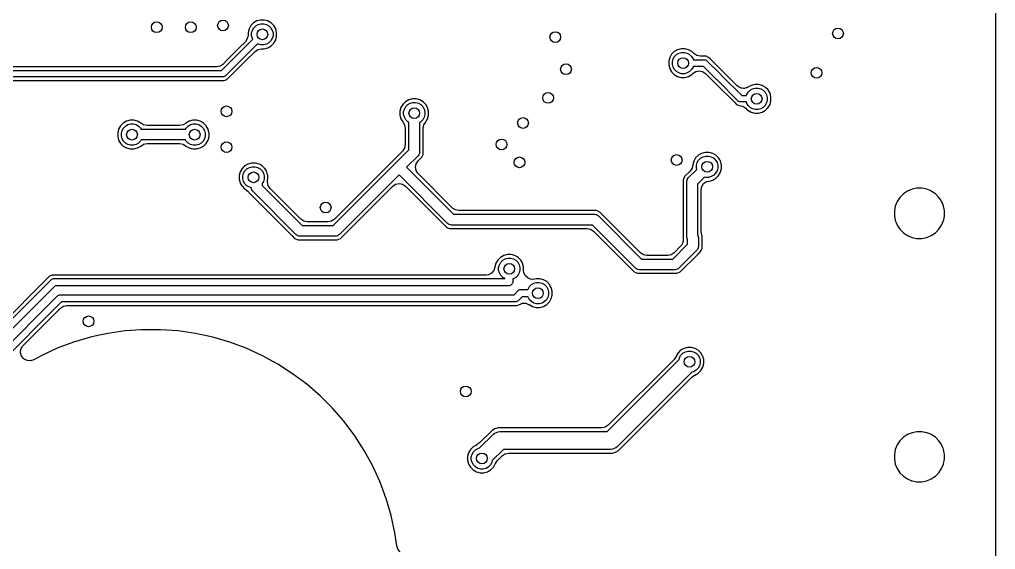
# Model space of a CAD drawing. Header units: inches. Extents: x 2.6 to 14.2, y -7.9 to -3.5.
# Drawn here: x 7.192 to 8.265, y -4.701 to -4.118 of the extents above; entities that cross this region are included whole.
import ezdxf

# ---------------------------------------------------------------- set-up
doc = ezdxf.new("R2010")
doc.units = ezdxf.units.IN
doc.header["$MEASUREMENT"] = 0
doc.layers.add('B.Cu', color=153, linetype='CONTINUOUS', true_color=0x4d7fc4)

msp = doc.modelspace()

# ---------------------------------------------------------------- linework, layer by layer
at = {"layer": 'B.Cu', "linetype": 'CONTINUOUS'}
for p, q in [((8.2653, -3.8779), (8.2653, -5.1955)), ((7.4492, -4.1218), (7.4462, -4.1247)), ((7.4528, -4.1197), (7.4492, -4.1218)), ((7.4568, -4.1187), (7.4528, -4.1197)), ((7.4609, -4.1187), (7.4568, -4.1187)), ((7.4649, -4.1197), (7.4609, -4.1187)), ((7.4676, -4.1212), (7.4649, -4.1197)), ((7.4685, -4.1218), (7.4676, -4.1212)), ((7.4715, -4.1247), (7.4685, -4.1218)), ((7.4442, -4.1283), (7.4431, -4.1323)), ((7.4431, -4.1323), (7.4431, -4.1355)), ((7.4462, -4.1247), (7.4442, -4.1283)), ((7.4471, -4.1329), (7.4479, -4.1299)), ((7.4471, -4.136), (7.4471, -4.1329)), ((7.4479, -4.1299), (7.4495, -4.1272)), ((7.4495, -4.1272), (7.4517, -4.125)), ((7.4517, -4.125), (7.4543, -4.1235)), ((7.4543, -4.1235), (7.4573, -4.1227)), ((7.4573, -4.1227), (7.4604, -4.1227)), ((7.4604, -4.1227), (7.4634, -4.1235)), ((7.4634, -4.1235), (7.466, -4.125)), ((7.466, -4.125), (7.4682, -4.1272)), ((7.4682, -4.1272), (7.4698, -4.1299)), ((7.4698, -4.1299), (7.4706, -4.1329)), ((7.4706, -4.1329), (7.4706, -4.136)), ((7.4732, -4.1277), (7.4715, -4.1247)), ((7.4736, -4.1283), (7.4732, -4.1277)), ((7.4746, -4.1322), (7.4736, -4.1283)), ((7.4746, -4.1323), (7.4746, -4.1322)), ((7.4746, -4.1365), (7.4746, -4.1323)), ((7.4141, -4.1742), (7.4485, -4.1398)), ((7.4402, -4.1425), (7.4339, -4.1487)), ((7.4423, -4.1393), (7.4402, -4.1425)), ((7.4431, -4.1355), (7.4423, -4.1393)), ((7.4479, -4.1389), (7.4471, -4.136)), ((7.4485, -4.1398), (7.4479, -4.1389)), ((7.466, -4.1438), (7.4634, -4.1453)), ((7.4682, -4.1416), (7.466, -4.1438)), ((7.4698, -4.1389), (7.4682, -4.1416)), ((7.4706, -4.136), (7.4698, -4.1389)), ((7.4715, -4.1441), (7.4736, -4.1405)), ((7.4736, -4.1405), (7.4746, -4.1365)), ((7.4535, -4.1448), (7.418, -4.1803)), ((7.4339, -4.1487), (7.4206, -4.162)), ((7.4399, -4.1639), (7.4508, -4.1531)), ((7.4508, -4.1531), (7.454, -4.1509)), ((7.4543, -4.1453), (7.4535, -4.1448)), ((7.454, -4.1509), (7.4578, -4.1502)), ((7.4573, -4.1461), (7.4543, -4.1453)), ((7.4604, -4.1461), (7.4573, -4.1461)), ((7.4578, -4.1502), (7.4609, -4.1502)), ((7.4634, -4.1453), (7.4604, -4.1461)), ((7.4609, -4.1502), (7.4649, -4.1491)), ((7.4649, -4.1491), (7.4685, -4.147)), ((7.4685, -4.147), (7.4715, -4.1441)), ((7.912, -4.1534), (7.909, -4.1563)), ((7.9156, -4.1513), (7.912, -4.1534)), ((7.9196, -4.1502), (7.9156, -4.1513)), ((7.9171, -4.1551), (7.9201, -4.1543)), ((7.9237, -4.1502), (7.9196, -4.1502)), ((7.9201, -4.1543), (7.9232, -4.1543)), ((7.9232, -4.1543), (7.9262, -4.1551)), ((7.9278, -4.1513), (7.9237, -4.1502)), ((7.9313, -4.1534), (7.9278, -4.1513)), ((7.9336, -4.1556), (7.9313, -4.1534)), ((7.9313, -4.1534), (7.9313, -4.1534)), ((7.4206, -4.162), (7.4153, -4.1674)), ((7.4219, -4.182), (7.4399, -4.1639)), ((7.907, -4.1599), (7.9059, -4.1639)), ((7.9059, -4.1639), (7.9059, -4.1681)), ((7.909, -4.1563), (7.907, -4.1599)), ((7.91, -4.1645), (7.9108, -4.1615)), ((7.91, -4.1676), (7.91, -4.1645)), ((7.9108, -4.1615), (7.9123, -4.1588)), ((7.9123, -4.1588), (7.9145, -4.1566)), ((7.9145, -4.1566), (7.9171, -4.1551)), ((7.9262, -4.1551), (7.9289, -4.1566)), ((7.9289, -4.1566), (7.931, -4.1588)), ((7.931, -4.1588), (7.9326, -4.1615)), ((7.9326, -4.1615), (7.9328, -4.1625)), ((7.9328, -4.1625), (7.9454, -4.1625)), ((7.9368, -4.1578), (7.9336, -4.1556)), ((7.9405, -4.1585), (7.9368, -4.1578)), ((7.9469, -4.1585), (7.9405, -4.1585)), ((7.9454, -4.1625), (7.9461, -4.1625)), ((7.9461, -4.1625), (7.947, -4.1629)), ((7.9497, -4.1597), (7.9469, -4.1585)), ((7.9469, -4.1585), (7.9469, -4.1585)), ((7.947, -4.1629), (7.9474, -4.1631)), ((7.9474, -4.1631), (7.9479, -4.1635)), ((7.9479, -4.1635), (7.9632, -4.1787)), ((7.9518, -4.1618), (7.9497, -4.1597)), ((7.9497, -4.1597), (7.9497, -4.1597)), ((7.9497, -4.1597), (7.9497, -4.1597)), ((7.9592, -4.1691), (7.9518, -4.1618)), ((7.9518, -4.1618), (7.9518, -4.1618)), ((6.857, -4.1742), (7.4141, -4.1742)), ((7.4084, -4.1703), (6.8627, -4.1703)), ((7.4121, -4.1695), (7.4084, -4.1703)), ((7.4153, -4.1674), (7.4121, -4.1695)), ((7.9059, -4.1681), (7.907, -4.1721)), ((7.907, -4.1721), (7.9079, -4.1737)), ((7.9079, -4.1737), (7.909, -4.1757)), ((7.909, -4.1757), (7.912, -4.1786)), ((7.9108, -4.1705), (7.91, -4.1676)), ((7.9123, -4.1732), (7.9108, -4.1705)), ((7.9145, -4.1754), (7.9123, -4.1732)), ((7.9171, -4.1769), (7.9145, -4.1754)), ((7.9289, -4.1754), (7.9262, -4.1769)), ((7.931, -4.1732), (7.9289, -4.1754)), ((7.9326, -4.1705), (7.931, -4.1732)), ((7.9328, -4.1696), (7.9326, -4.1705)), ((7.944, -4.1696), (7.9328, -4.1696)), ((7.934, -4.1765), (7.9356, -4.1754)), ((7.9356, -4.1754), (7.9375, -4.175)), ((7.9356, -4.1754), (7.9356, -4.1754)), ((7.9356, -4.1754), (7.9356, -4.1754)), ((7.9375, -4.175), (7.9394, -4.1746)), ((7.9394, -4.1746), (7.9394, -4.1746)), ((7.9394, -4.1746), (7.9394, -4.1746)), ((7.9394, -4.1746), (7.9413, -4.175)), ((7.9413, -4.175), (7.9431, -4.1754)), ((7.9431, -4.1754), (7.9431, -4.1754)), ((7.9431, -4.1754), (7.9432, -4.1754)), ((7.9432, -4.1754), (7.9463, -4.1775)), ((7.9586, -4.1842), (7.944, -4.1696)), ((7.9645, -4.1744), (7.9592, -4.1691)), ((7.965, -4.1749), (7.9645, -4.1744)), ((7.9689, -4.1788), (7.965, -4.1749)), ((7.4155, -4.1813), (6.8556, -4.1813)), ((6.8756, -4.1853), (7.417, -4.1853)), ((7.4162, -4.1812), (7.4155, -4.1813)), ((7.4171, -4.1809), (7.4162, -4.1812)), ((7.417, -4.1853), (7.4198, -4.1841)), ((7.417, -4.1853), (7.417, -4.1853)), ((7.417, -4.1853), (7.417, -4.1853)), ((7.4175, -4.1807), (7.4171, -4.1809)), ((7.418, -4.1803), (7.4175, -4.1807)), ((7.4198, -4.1841), (7.4219, -4.182)), ((7.4219, -4.182), (7.4219, -4.182)), ((7.912, -4.1786), (7.9156, -4.1807)), ((7.9156, -4.1807), (7.9196, -4.1818)), ((7.9201, -4.1777), (7.9171, -4.1769)), ((7.9196, -4.1818), (7.9237, -4.1818)), ((7.9232, -4.1777), (7.9201, -4.1777)), ((7.9262, -4.1769), (7.9232, -4.1777)), ((7.9237, -4.1818), (7.9278, -4.1807)), ((7.9278, -4.1807), (7.9313, -4.1786)), ((7.9313, -4.1786), (7.9325, -4.1775)), ((7.9325, -4.1775), (7.934, -4.1765)), ((7.9463, -4.1775), (7.9463, -4.1775)), ((7.9463, -4.1775), (7.9568, -4.188)), ((7.9591, -4.1846), (7.9586, -4.1842)), ((7.9823, -4.2078), (7.9591, -4.1846)), ((7.9591, -4.1846), (7.9591, -4.1846)), ((7.9632, -4.1787), (7.9632, -4.1787)), ((7.9632, -4.1787), (7.9637, -4.1792)), ((7.9637, -4.1792), (7.9863, -4.2017)), ((7.9812, -4.191), (7.9689, -4.1788)), ((7.9689, -4.1788), (7.9689, -4.1788)), ((7.9568, -4.188), (7.957, -4.1881)), ((7.957, -4.1881), (7.9578, -4.1889)), ((7.9578, -4.1889), (7.9578, -4.1889)), ((7.9578, -4.1889), (7.9578, -4.1889)), ((7.9578, -4.1889), (7.9785, -4.2095)), ((7.9821, -4.1919), (7.9812, -4.191)), ((7.9833, -4.1924), (7.9821, -4.1919)), ((7.9844, -4.1932), (7.9833, -4.1924)), ((7.985, -4.1933), (7.9844, -4.1932)), ((7.9856, -4.1936), (7.985, -4.1933)), ((7.9868, -4.1937), (7.9856, -4.1936)), ((7.9881, -4.1939), (7.9868, -4.1937)), ((7.9887, -4.1938), (7.9881, -4.1939)), ((7.9894, -4.1938), (7.9887, -4.1938)), ((7.9906, -4.1934), (7.9894, -4.1938)), ((7.9919, -4.1932), (7.9906, -4.1934)), ((7.9924, -4.1928), (7.9919, -4.1932)), ((7.993, -4.1926), (7.9924, -4.1928)), ((7.9965, -4.1906), (7.993, -4.1926)), ((7.9932, -4.1981), (7.9954, -4.1959)), ((7.9954, -4.1959), (7.998, -4.1944)), ((8.0005, -4.1895), (7.9965, -4.1906)), ((7.998, -4.1944), (8.001, -4.1936)), ((8.0046, -4.1895), (8.0005, -4.1895)), ((8.001, -4.1936), (8.0041, -4.1936)), ((8.0041, -4.1936), (8.0071, -4.1944)), ((8.0086, -4.1906), (8.0046, -4.1895)), ((8.0071, -4.1944), (8.0097, -4.1959)), ((8.0099, -4.1913), (8.0086, -4.1906)), ((8.0097, -4.1959), (8.0119, -4.1981)), ((8.0122, -4.1927), (8.0099, -4.1913)), ((8.0152, -4.1956), (8.0122, -4.1927)), ((8.0173, -4.1992), (8.0152, -4.1956)), ((7.6199, -4.2064), (7.6163, -4.2085)), ((7.6239, -4.2053), (7.6199, -4.2064)), ((7.6281, -4.2053), (7.6239, -4.2053)), ((7.6321, -4.2064), (7.6281, -4.2053)), ((7.6339, -4.2075), (7.6321, -4.2064)), ((7.6357, -4.2085), (7.6339, -4.2075)), ((7.9828, -4.2082), (7.9823, -4.2078)), ((7.9832, -4.2084), (7.9828, -4.2082)), ((7.9863, -4.2017), (7.9914, -4.2017)), ((7.9914, -4.2017), (7.9916, -4.2008)), ((7.9916, -4.2008), (7.9932, -4.1981)), ((8.0119, -4.1981), (8.0135, -4.2008)), ((8.0135, -4.2008), (8.0143, -4.2037)), ((8.0143, -4.2068), (8.0135, -4.2098)), ((8.0143, -4.2037), (8.0143, -4.2068)), ((8.0183, -4.2032), (8.0173, -4.1992)), ((8.0173, -4.2114), (8.0183, -4.2074)), ((8.0183, -4.2074), (8.0183, -4.2032)), ((7.6113, -4.215), (7.6102, -4.219)), ((7.6102, -4.219), (7.6102, -4.2232)), ((7.6134, -4.2114), (7.6113, -4.215)), ((7.6163, -4.2085), (7.6134, -4.2114)), ((7.6143, -4.2196), (7.6151, -4.2166)), ((7.6151, -4.2166), (7.6166, -4.2139)), ((7.6166, -4.2139), (7.6188, -4.2117)), ((7.6188, -4.2117), (7.6215, -4.2102)), ((7.6215, -4.2102), (7.6245, -4.2094)), ((7.6245, -4.2094), (7.6275, -4.2094)), ((7.6275, -4.2094), (7.6305, -4.2102)), ((7.6305, -4.2102), (7.6332, -4.2117)), ((7.6332, -4.2117), (7.6354, -4.2139)), ((7.6354, -4.2139), (7.6369, -4.2166)), ((7.6386, -4.2114), (7.6357, -4.2085)), ((7.6369, -4.2166), (7.6377, -4.2196)), ((7.6403, -4.2143), (7.6386, -4.2114)), ((7.6407, -4.215), (7.6403, -4.2143)), ((7.6417, -4.2189), (7.6407, -4.215)), ((7.6418, -4.219), (7.6417, -4.2189)), ((7.6418, -4.2232), (7.6418, -4.219)), ((7.9785, -4.2095), (7.9785, -4.2095)), ((7.9785, -4.2095), (7.9785, -4.2095)), ((7.9785, -4.2095), (7.9785, -4.2095)), ((7.9785, -4.2095), (7.9806, -4.2116)), ((7.9806, -4.2116), (7.9806, -4.2116)), ((7.9806, -4.2116), (7.9833, -4.2128)), ((7.9841, -4.2088), (7.9832, -4.2084)), ((7.9833, -4.2128), (7.9833, -4.2128)), ((7.9833, -4.2128), (7.9833, -4.2128)), ((7.9833, -4.2128), (7.9837, -4.2128)), ((7.9837, -4.2128), (7.9875, -4.2135)), ((7.9848, -4.2088), (7.9841, -4.2088)), ((7.9914, -4.2088), (7.9848, -4.2088)), ((7.9875, -4.2135), (7.9906, -4.2157)), ((7.9906, -4.2157), (7.9919, -4.2169)), ((7.9916, -4.2098), (7.9914, -4.2088)), ((7.9932, -4.2125), (7.9916, -4.2098)), ((7.9919, -4.2169), (7.9929, -4.2179)), ((7.9929, -4.2179), (7.9965, -4.22)), ((7.9954, -4.2147), (7.9932, -4.2125)), ((7.998, -4.2162), (7.9954, -4.2147)), ((8.001, -4.217), (7.998, -4.2162)), ((8.0041, -4.217), (8.001, -4.217)), ((8.0071, -4.2162), (8.0041, -4.217)), ((8.0097, -4.2147), (8.0071, -4.2162)), ((8.0086, -4.22), (8.0122, -4.2179)), ((8.0119, -4.2125), (8.0097, -4.2147)), ((8.0135, -4.2098), (8.0119, -4.2125)), ((8.0122, -4.2179), (8.0152, -4.215)), ((8.0152, -4.215), (8.0173, -4.2114)), ((7.3134, -4.2289), (7.3094, -4.23)), ((7.3176, -4.2289), (7.3134, -4.2289)), ((7.3216, -4.23), (7.3176, -4.2289)), ((7.3823, -4.2289), (7.3783, -4.23)), ((7.3865, -4.2289), (7.3823, -4.2289)), ((7.3905, -4.23), (7.3865, -4.2289)), ((7.6102, -4.2232), (7.6113, -4.2272)), ((7.6113, -4.2272), (7.6134, -4.2308)), ((7.6143, -4.2226), (7.6143, -4.2196)), ((7.6151, -4.2256), (7.6143, -4.2226)), ((7.6166, -4.2283), (7.6151, -4.2256)), ((7.6188, -4.2305), (7.6166, -4.2283)), ((7.6354, -4.2283), (7.6332, -4.2305)), ((7.6369, -4.2256), (7.6354, -4.2283)), ((7.6377, -4.2226), (7.6369, -4.2256)), ((7.6377, -4.2196), (7.6377, -4.2226)), ((7.6386, -4.2308), (7.6407, -4.2272)), ((7.6407, -4.2272), (7.6418, -4.2232)), ((7.9965, -4.22), (8.0005, -4.2211)), ((8.0005, -4.2211), (8.0046, -4.2211)), ((8.0046, -4.2211), (8.0086, -4.22)), ((7.3008, -4.2386), (7.2998, -4.2426)), ((7.3029, -4.235), (7.3008, -4.2386)), ((7.3058, -4.232), (7.3029, -4.235)), ((7.3038, -4.2431), (7.3046, -4.2401)), ((7.3046, -4.2401), (7.3061, -4.2375)), ((7.3094, -4.23), (7.3058, -4.232)), ((7.3061, -4.2375), (7.3083, -4.2353)), ((7.3083, -4.2353), (7.311, -4.2337)), ((7.311, -4.2337), (7.314, -4.2329)), ((7.314, -4.2329), (7.3171, -4.2329)), ((7.3171, -4.2329), (7.32, -4.2337)), ((7.32, -4.2337), (7.3227, -4.2353)), ((7.3252, -4.232), (7.3216, -4.23)), ((7.3227, -4.2353), (7.3249, -4.2375)), ((7.3249, -4.2375), (7.3256, -4.2387)), ((7.3257, -4.2324), (7.3252, -4.232)), ((7.3256, -4.2387), (7.3743, -4.2387)), ((7.3258, -4.2324), (7.3257, -4.2324)), ((7.3283, -4.234), (7.3258, -4.2324)), ((7.332, -4.2348), (7.3283, -4.234)), ((7.3679, -4.2348), (7.332, -4.2348)), ((7.3717, -4.234), (7.3679, -4.2348)), ((7.3742, -4.2324), (7.3717, -4.234)), ((7.3747, -4.232), (7.3742, -4.2324)), ((7.3742, -4.2324), (7.3742, -4.2324)), ((7.3743, -4.2387), (7.375, -4.2375)), ((7.3783, -4.23), (7.3747, -4.232)), ((7.375, -4.2375), (7.3772, -4.2353)), ((7.3772, -4.2353), (7.3799, -4.2337)), ((7.3799, -4.2337), (7.3829, -4.2329)), ((7.3829, -4.2329), (7.386, -4.2329)), ((7.386, -4.2329), (7.3889, -4.2337)), ((7.3889, -4.2337), (7.3916, -4.2353)), ((7.3919, -4.2308), (7.3905, -4.23)), ((7.3916, -4.2353), (7.3938, -4.2375)), ((7.3941, -4.232), (7.3919, -4.2308)), ((7.3938, -4.2375), (7.3953, -4.2401)), ((7.397, -4.235), (7.3941, -4.232)), ((7.3953, -4.2401), (7.3961, -4.2431)), ((7.3991, -4.2386), (7.397, -4.235)), ((7.4001, -4.2423), (7.3991, -4.2386)), ((7.6134, -4.2308), (7.6138, -4.2313)), ((7.6138, -4.2313), (7.6137, -4.2313)), ((7.6137, -4.2313), (7.6154, -4.2339)), ((7.6154, -4.2339), (7.6161, -4.2376)), ((7.6161, -4.2376), (7.6161, -4.2557)), ((7.6201, -4.2312), (7.6188, -4.2305)), ((7.6201, -4.2614), (7.6201, -4.2312)), ((7.6332, -4.2305), (7.6319, -4.2312)), ((7.6319, -4.2312), (7.6319, -4.2638)), ((7.6359, -4.2376), (7.6366, -4.2339)), ((7.6359, -4.2619), (7.6359, -4.2376)), ((7.6366, -4.2339), (7.6383, -4.2313)), ((7.6382, -4.2313), (7.6386, -4.2308)), ((7.6383, -4.2313), (7.6382, -4.2313)), ((7.6386, -4.2308), (7.6386, -4.2308)), ((7.2998, -4.2426), (7.2998, -4.2467)), ((7.2998, -4.2467), (7.3008, -4.2507)), ((7.3008, -4.2507), (7.3008, -4.2507)), ((7.3008, -4.2507), (7.3029, -4.2543)), ((7.3038, -4.2462), (7.3038, -4.2431)), ((7.3046, -4.2492), (7.3038, -4.2462)), ((7.3061, -4.2518), (7.3046, -4.2492)), ((7.3256, -4.2506), (7.3249, -4.2518)), ((7.3743, -4.2506), (7.3256, -4.2506)), ((7.375, -4.2518), (7.3743, -4.2506)), ((7.3953, -4.2492), (7.3938, -4.2518)), ((7.3961, -4.2462), (7.3953, -4.2492)), ((7.3961, -4.2431), (7.3961, -4.2462)), ((7.397, -4.2543), (7.3991, -4.2507)), ((7.3991, -4.2507), (7.4002, -4.2467)), ((7.4002, -4.2426), (7.4001, -4.2423)), ((7.4002, -4.2467), (7.4002, -4.2426)), ((7.3029, -4.2543), (7.3058, -4.2573)), ((7.3058, -4.2573), (7.3094, -4.2593)), ((7.3083, -4.254), (7.3061, -4.2518)), ((7.311, -4.2556), (7.3083, -4.254)), ((7.3094, -4.2593), (7.3134, -4.2604)), ((7.314, -4.2564), (7.311, -4.2556)), ((7.3134, -4.2604), (7.3176, -4.2604)), ((7.3171, -4.2564), (7.314, -4.2564)), ((7.32, -4.2556), (7.3171, -4.2564)), ((7.3176, -4.2604), (7.3216, -4.2593)), ((7.3227, -4.254), (7.32, -4.2556)), ((7.3216, -4.2593), (7.3252, -4.2573)), ((7.3249, -4.2518), (7.3227, -4.254)), ((7.3252, -4.2573), (7.3257, -4.2569)), ((7.3252, -4.2573), (7.3252, -4.2573)), ((7.3257, -4.2569), (7.3258, -4.2569)), ((7.3258, -4.2569), (7.3283, -4.2553)), ((7.3283, -4.2553), (7.332, -4.2545)), ((7.332, -4.2545), (7.3679, -4.2545)), ((7.3679, -4.2545), (7.3717, -4.2553)), ((7.3717, -4.2553), (7.3742, -4.2569)), ((7.3742, -4.2569), (7.3742, -4.2569)), ((7.3742, -4.2569), (7.3747, -4.2573)), ((7.3747, -4.2573), (7.3783, -4.2593)), ((7.3772, -4.254), (7.375, -4.2518)), ((7.3799, -4.2556), (7.3772, -4.254)), ((7.3783, -4.2593), (7.3823, -4.2604)), ((7.3829, -4.2564), (7.3799, -4.2556)), ((7.3823, -4.2604), (7.3865, -4.2604)), ((7.386, -4.2564), (7.3829, -4.2564)), ((7.3889, -4.2556), (7.386, -4.2564)), ((7.3865, -4.2604), (7.3905, -4.2593)), ((7.3916, -4.254), (7.3889, -4.2556)), ((7.3905, -4.2593), (7.3941, -4.2573)), ((7.3938, -4.2518), (7.3916, -4.254)), ((7.3941, -4.2573), (7.397, -4.2543)), ((7.6051, -4.2764), (7.6201, -4.2614)), ((7.6154, -4.2595), (7.6133, -4.2626)), ((7.6161, -4.2557), (7.6154, -4.2595)), ((7.6359, -4.2658), (7.6359, -4.2619)), ((7.6094, -4.2665), (7.6009, -4.275)), ((7.6133, -4.2626), (7.6094, -4.2665)), ((7.6302, -4.268), (7.6176, -4.2806)), ((7.6309, -4.2671), (7.6302, -4.268)), ((7.6302, -4.2736), (7.6316, -4.2722)), ((7.6316, -4.2654), (7.6309, -4.2671)), ((7.6318, -4.265), (7.6316, -4.2654)), ((7.6316, -4.2722), (7.6344, -4.2694)), ((7.6316, -4.2722), (7.6316, -4.2722)), ((7.6319, -4.2638), (7.6318, -4.265)), ((7.6344, -4.2694), (7.6356, -4.2665)), ((7.6356, -4.2665), (7.6359, -4.2658)), ((7.9355, -4.2703), (7.9335, -4.2739)), ((7.9385, -4.2673), (7.9355, -4.2703)), ((7.9421, -4.2653), (7.9385, -4.2673)), ((7.9388, -4.2728), (7.941, -4.2706)), ((7.941, -4.2706), (7.9436, -4.269)), ((7.9461, -4.2642), (7.9421, -4.2653)), ((7.9436, -4.269), (7.9466, -4.2683)), ((7.9502, -4.2642), (7.9461, -4.2642)), ((7.9466, -4.2683), (7.9497, -4.2683)), ((7.9497, -4.2683), (7.9527, -4.269)), ((7.9543, -4.2653), (7.9502, -4.2642)), ((7.9527, -4.269), (7.9554, -4.2706)), ((7.9552, -4.2658), (7.9543, -4.2653)), ((7.9578, -4.2673), (7.9552, -4.2658)), ((7.9554, -4.2706), (7.9575, -4.2728)), ((7.9608, -4.2703), (7.9578, -4.2673)), ((7.962, -4.2724), (7.9608, -4.2703)), ((7.9629, -4.2739), (7.962, -4.2724)), ((7.4365, -4.282), (7.4344, -4.2856)), ((7.4394, -4.2791), (7.4365, -4.282)), ((7.443, -4.277), (7.4394, -4.2791)), ((7.4397, -4.2845), (7.4419, -4.2823)), ((7.4419, -4.2823), (7.4446, -4.2808)), ((7.447, -4.2759), (7.443, -4.277)), ((7.4446, -4.2808), (7.4476, -4.28)), ((7.4512, -4.2759), (7.447, -4.2759)), ((7.4476, -4.28), (7.4507, -4.28)), ((7.4507, -4.28), (7.4536, -4.2808)), ((7.4552, -4.277), (7.4512, -4.2759)), ((7.4536, -4.2808), (7.4563, -4.2823)), ((7.4565, -4.2777), (7.4552, -4.277)), ((7.4563, -4.2823), (7.4585, -4.2845)), ((7.4588, -4.2791), (7.4565, -4.2777)), ((7.4617, -4.282), (7.4588, -4.2791)), ((7.4631, -4.2843), (7.4617, -4.282)), ((7.5369, -4.3446), (7.6051, -4.2764)), ((7.6009, -4.275), (7.5382, -4.3377)), ((7.6176, -4.2806), (7.6693, -4.3323)), ((7.6273, -4.2806), (7.6277, -4.2787)), ((7.6277, -4.2824), (7.6273, -4.2806)), ((7.6273, -4.2806), (7.6273, -4.2806)), ((7.6273, -4.2806), (7.6273, -4.2806)), ((7.6277, -4.2787), (7.628, -4.2768)), ((7.628, -4.2843), (7.6277, -4.2824)), ((7.628, -4.2768), (7.6302, -4.2736)), ((7.628, -4.2768), (7.628, -4.2768)), ((7.628, -4.2768), (7.628, -4.2768)), ((7.6302, -4.2736), (7.6302, -4.2736)), ((7.6302, -4.2736), (7.6302, -4.2736)), ((7.6302, -4.2736), (7.6302, -4.2736)), ((7.9274, -4.2923), (7.9368, -4.2829)), ((7.9317, -4.2815), (7.9295, -4.2847)), ((7.9322, -4.2785), (7.9317, -4.2815)), ((7.9323, -4.2785), (7.9322, -4.2785)), ((7.9324, -4.2779), (7.9323, -4.2785)), ((7.9335, -4.2739), (7.9324, -4.2779)), ((7.9365, -4.2784), (7.9373, -4.2754)), ((7.9365, -4.2815), (7.9365, -4.2784)), ((7.9368, -4.2829), (7.9365, -4.2815)), ((7.9373, -4.2754), (7.9388, -4.2728)), ((7.9575, -4.2728), (7.9591, -4.2754)), ((7.9591, -4.2754), (7.9599, -4.2784)), ((7.9599, -4.2815), (7.9591, -4.2845)), ((7.9599, -4.2784), (7.9599, -4.2815)), ((7.9636, -4.2768), (7.9629, -4.2739)), ((7.9629, -4.286), (7.9639, -4.282)), ((7.9639, -4.2779), (7.9636, -4.2768)), ((7.9639, -4.282), (7.9639, -4.2779)), ((7.4344, -4.2856), (7.4333, -4.2896)), ((7.4333, -4.2896), (7.4333, -4.2938)), ((7.4333, -4.2938), (7.4344, -4.2978)), ((7.4374, -4.2901), (7.4382, -4.2872)), ((7.4374, -4.2932), (7.4374, -4.2901)), ((7.4382, -4.2962), (7.4374, -4.2932)), ((7.4382, -4.2872), (7.4397, -4.2845)), ((7.4585, -4.2845), (7.46, -4.2872)), ((7.46, -4.2872), (7.4608, -4.2901)), ((7.4608, -4.2932), (7.46, -4.2962)), ((7.4608, -4.2901), (7.4608, -4.2932)), ((7.4638, -4.2856), (7.4631, -4.2843)), ((7.4646, -4.2886), (7.4638, -4.2856)), ((7.4649, -4.2896), (7.4646, -4.2886)), ((7.4647, -4.2943), (7.4649, -4.2938)), ((7.4649, -4.2938), (7.4649, -4.2896)), ((7.6093, -4.2889), (7.5436, -4.3546)), ((7.6627, -4.3423), (7.6093, -4.2889)), ((7.6291, -4.2859), (7.628, -4.2843)), ((7.628, -4.2843), (7.628, -4.2843)), ((7.628, -4.2843), (7.628, -4.2843)), ((7.6302, -4.2875), (7.6291, -4.2859)), ((7.6681, -4.3254), (7.6302, -4.2875)), ((7.9232, -4.2909), (7.9217, -4.2946)), ((7.9295, -4.2847), (7.9232, -4.2909)), ((7.9258, -4.2954), (7.9265, -4.2938)), ((7.9265, -4.2938), (7.9267, -4.2932)), ((7.9267, -4.2932), (7.9274, -4.2923)), ((7.9452, -4.2913), (7.9375, -4.299)), ((7.9466, -4.2917), (7.9452, -4.2913)), ((7.9497, -4.2917), (7.9466, -4.2917)), ((7.9527, -4.2909), (7.9497, -4.2917)), ((7.9554, -4.2893), (7.9527, -4.2909)), ((7.9543, -4.2947), (7.9578, -4.2926)), ((7.9575, -4.2872), (7.9554, -4.2893)), ((7.9591, -4.2845), (7.9575, -4.2872)), ((7.9578, -4.2926), (7.9608, -4.2896)), ((7.9608, -4.2896), (7.9629, -4.286)), ((7.4344, -4.2978), (7.4353, -4.2994)), ((7.4353, -4.2994), (7.4365, -4.3014)), ((7.4365, -4.3014), (7.4394, -4.3043)), ((7.4397, -4.2989), (7.4382, -4.2962)), ((7.4394, -4.3043), (7.4394, -4.3043)), ((7.4394, -4.3043), (7.4394, -4.3043)), ((7.4394, -4.3043), (7.4407, -4.305)), ((7.4419, -4.3011), (7.4397, -4.2989)), ((7.4446, -4.3026), (7.4419, -4.3011)), ((7.4469, -4.3032), (7.4446, -4.3026)), ((7.447, -4.3044), (7.4469, -4.3032)), ((7.4469, -4.3032), (7.4469, -4.3032)), ((7.4471, -4.3048), (7.447, -4.3044)), ((7.4479, -4.3065), (7.4471, -4.3048)), ((7.46, -4.2962), (7.4587, -4.2985)), ((7.4587, -4.2985), (7.4587, -4.3008)), ((7.4587, -4.3008), (7.5025, -4.3446)), ((7.4644, -4.2968), (7.4647, -4.2943)), ((7.4651, -4.3006), (7.4644, -4.2968)), ((7.4673, -4.3038), (7.4651, -4.3006)), ((7.5012, -4.3377), (7.4673, -4.3038)), ((7.5477, -4.356), (7.6024, -4.3014)), ((7.6024, -4.3014), (7.6055, -4.2993)), ((7.6055, -4.2993), (7.6093, -4.2986)), ((7.6093, -4.2986), (7.613, -4.2993)), ((7.613, -4.2993), (7.6162, -4.3014)), ((7.6162, -4.3014), (7.6585, -4.3437)), ((7.9217, -4.2946), (7.9217, -4.3597)), ((7.9257, -4.2965), (7.9258, -4.2954)), ((7.9257, -4.3568), (7.9257, -4.2965)), ((7.9375, -4.299), (7.9375, -4.3545)), ((7.9415, -4.3055), (7.9422, -4.3017)), ((7.9422, -4.3017), (7.9443, -4.2985)), ((7.9443, -4.2985), (7.9475, -4.2964)), ((7.9475, -4.2964), (7.95, -4.2958)), ((7.95, -4.2958), (7.9502, -4.2957)), ((7.9502, -4.2957), (7.9543, -4.2947)), ((7.9502, -4.2957), (7.9502, -4.2957)), ((8.1736, -4.3047), (8.1686, -4.3068)), ((8.1789, -4.3037), (8.1736, -4.3047)), ((8.1736, -4.3047), (8.1736, -4.3047)), ((8.1844, -4.3037), (8.1789, -4.3037)), ((8.1789, -4.3037), (8.1789, -4.3037)), ((8.1897, -4.3047), (8.1844, -4.3037)), ((8.1844, -4.3037), (8.1844, -4.3037)), ((8.1933, -4.3062), (8.1897, -4.3047)), ((8.1897, -4.3047), (8.1897, -4.3047)), ((7.4407, -4.305), (7.4435, -4.3075)), ((7.4435, -4.3075), (7.4439, -4.3081)), ((7.4439, -4.3081), (7.4444, -4.3088)), ((7.4444, -4.3088), (7.4444, -4.3088)), ((7.4444, -4.3088), (7.4444, -4.3088)), ((7.4444, -4.3088), (7.4917, -4.356)), ((7.4486, -4.3074), (7.4479, -4.3065)), ((7.4958, -4.3546), (7.4486, -4.3074)), ((7.9415, -4.3286), (7.9415, -4.3055)), ((8.1602, -4.3137), (8.1572, -4.3182)), ((8.1641, -4.3098), (8.1602, -4.3137)), ((8.1686, -4.3068), (8.1641, -4.3098)), ((8.1686, -4.3068), (8.1686, -4.3068)), ((8.1947, -4.3068), (8.1933, -4.3062)), ((8.1992, -4.3098), (8.1947, -4.3068)), ((8.1947, -4.3068), (8.1947, -4.3068)), ((8.2031, -4.3137), (8.1992, -4.3098)), ((8.1992, -4.3098), (8.1992, -4.3098)), ((8.2044, -4.3157), (8.2031, -4.3137)), ((8.2031, -4.3137), (8.2031, -4.3137)), ((7.6713, -4.3275), (7.6681, -4.3254)), ((7.6681, -4.3254), (7.6681, -4.3254)), ((8.1551, -4.3232), (8.1541, -4.3286)), ((8.1572, -4.3182), (8.1551, -4.3232)), ((8.1551, -4.3232), (8.1551, -4.3232)), ((8.1572, -4.3182), (8.1572, -4.3182)), ((8.2061, -4.3182), (8.2044, -4.3157)), ((8.2069, -4.32), (8.2061, -4.3182)), ((8.2082, -4.3232), (8.2069, -4.32)), ((8.2092, -4.3283), (8.2082, -4.3232)), ((8.2082, -4.3232), (8.2082, -4.3232)), ((7.6693, -4.3323), (7.8244, -4.3323)), ((7.675, -4.3283), (7.6713, -4.3275)), ((7.8263, -4.3283), (7.675, -4.3283)), ((7.8244, -4.3323), (7.8255, -4.3324)), ((7.8255, -4.3324), (7.8264, -4.3327)), ((7.83, -4.3298), (7.8263, -4.3283)), ((7.8264, -4.3327), (7.8277, -4.3332)), ((7.8277, -4.3332), (7.8286, -4.334)), ((7.8286, -4.334), (7.876, -4.3815)), ((7.854, -4.3539), (7.83, -4.3298)), ((7.9415, -4.3514), (7.9415, -4.3286)), ((8.1541, -4.3286), (8.1541, -4.334)), ((8.1541, -4.334), (8.1551, -4.3393)), ((8.2084, -4.3383), (8.2092, -4.3342)), ((8.2092, -4.3286), (8.2092, -4.3283)), ((8.2092, -4.334), (8.2092, -4.3286)), ((8.2092, -4.3342), (8.2092, -4.334)), ((7.5044, -4.3399), (7.5012, -4.3377)), ((7.5025, -4.3446), (7.5369, -4.3446)), ((7.5082, -4.3406), (7.5044, -4.3399)), ((7.5312, -4.3406), (7.5082, -4.3406)), ((7.535, -4.3399), (7.5312, -4.3406)), ((7.5382, -4.3377), (7.535, -4.3399)), ((7.6585, -4.3437), (7.6585, -4.3437)), ((7.6585, -4.3437), (7.6613, -4.3465)), ((7.6613, -4.3465), (7.6626, -4.3471)), ((7.6626, -4.3471), (7.6649, -4.348)), ((7.6636, -4.3431), (7.6627, -4.3423)), ((7.6644, -4.3434), (7.6636, -4.3431)), ((7.6657, -4.344), (7.6644, -4.3434)), ((7.6669, -4.3441), (7.6657, -4.344)), ((7.8219, -4.3441), (7.6669, -4.3441)), ((7.8694, -4.3915), (7.8219, -4.3441)), ((8.1551, -4.3393), (8.1551, -4.3393)), ((8.1551, -4.3393), (8.156, -4.3414)), ((8.156, -4.3414), (8.1572, -4.3442)), ((8.1572, -4.3442), (8.1572, -4.3443)), ((8.1572, -4.3443), (8.1572, -4.3443)), ((8.1572, -4.3443), (8.1602, -4.3488)), ((8.2031, -4.3488), (8.2061, -4.3443)), ((8.2061, -4.3443), (8.2082, -4.3393)), ((8.2082, -4.3393), (8.2084, -4.3383)), ((7.4917, -4.356), (7.4944, -4.3588)), ((7.4967, -4.3554), (7.4958, -4.3546)), ((7.4982, -4.356), (7.4967, -4.3554)), ((7.4989, -4.3563), (7.4982, -4.356)), ((7.5, -4.3564), (7.4989, -4.3563)), ((7.5394, -4.3564), (7.5, -4.3564)), ((7.5405, -4.3563), (7.5394, -4.3564)), ((7.5414, -4.3559), (7.5405, -4.3563)), ((7.5427, -4.3554), (7.5414, -4.3559)), ((7.5436, -4.3546), (7.5427, -4.3554)), ((7.545, -4.3588), (7.5477, -4.356)), ((7.5477, -4.356), (7.5477, -4.356)), ((7.6649, -4.348), (7.6689, -4.348)), ((7.6689, -4.348), (7.6689, -4.348)), ((7.6689, -4.348), (7.8162, -4.348)), ((7.8162, -4.348), (7.82, -4.3488)), ((7.82, -4.3488), (7.8232, -4.3509)), ((7.8232, -4.3509), (7.8445, -4.3722)), ((7.8748, -4.3746), (7.854, -4.3539)), ((7.9258, -4.358), (7.9257, -4.3568)), ((7.9267, -4.3601), (7.9258, -4.358)), ((7.9375, -4.3545), (7.9376, -4.3546)), ((7.9376, -4.3546), (7.938, -4.3557)), ((7.938, -4.3557), (7.9384, -4.3567)), ((7.9384, -4.3567), (7.9386, -4.3578)), ((7.9386, -4.3578), (7.9386, -4.3677)), ((7.9422, -4.3552), (7.9415, -4.3514)), ((7.9423, -4.3553), (7.9422, -4.3552)), ((7.9425, -4.3559), (7.9423, -4.3553)), ((7.9425, -4.3649), (7.9425, -4.3559)), ((8.1602, -4.3488), (8.1602, -4.3488)), ((8.1602, -4.3488), (8.1641, -4.3527)), ((8.1641, -4.3527), (8.1641, -4.3527)), ((8.1641, -4.3527), (8.1686, -4.3557)), ((8.1686, -4.3557), (8.1686, -4.3557)), ((8.1686, -4.3557), (8.1736, -4.3578)), ((8.1736, -4.3578), (8.1736, -4.3578)), ((8.1736, -4.3578), (8.1785, -4.3588)), ((8.1844, -4.3588), (8.1896, -4.3578)), ((8.1896, -4.3578), (8.1897, -4.3578)), ((8.1897, -4.3578), (8.1947, -4.3557)), ((8.1897, -4.3578), (8.1897, -4.3578)), ((8.1897, -4.3578), (8.1897, -4.3578)), ((8.1947, -4.3557), (8.1992, -4.3527)), ((8.1992, -4.3527), (8.2031, -4.3488)), ((7.4944, -4.3588), (7.4981, -4.3603)), ((7.4981, -4.3603), (7.5413, -4.3603)), ((7.5413, -4.3603), (7.545, -4.3588)), ((7.9105, -4.3815), (7.9267, -4.3652)), ((7.919, -4.3674), (7.9117, -4.3746)), ((7.9202, -4.3659), (7.919, -4.3674)), ((7.9206, -4.365), (7.9202, -4.3659)), ((7.9211, -4.3642), (7.9206, -4.365)), ((7.9213, -4.3632), (7.9211, -4.3642)), ((7.9217, -4.3624), (7.9213, -4.3632)), ((7.9217, -4.3597), (7.9217, -4.3597)), ((7.9217, -4.3597), (7.9219, -4.3604)), ((7.9219, -4.3604), (7.9217, -4.3614)), ((7.9217, -4.3614), (7.9217, -4.3624)), ((7.9267, -4.3652), (7.9267, -4.3601)), ((7.9267, -4.3601), (7.9267, -4.3601)), ((7.9383, -4.3693), (7.9376, -4.371)), ((7.9384, -4.3688), (7.9383, -4.3693)), ((7.9386, -4.3677), (7.9384, -4.3688)), ((7.9425, -4.3657), (7.9425, -4.3649)), ((7.9425, -4.3649), (7.9425, -4.3649)), ((7.9425, -4.3696), (7.9425, -4.3657)), ((8.1785, -4.3588), (8.1789, -4.3588)), ((8.1789, -4.3588), (8.1844, -4.3588)), ((7.7208, -4.3797), (7.7179, -4.3826)), ((7.7244, -4.3776), (7.7208, -4.3797)), ((7.7284, -4.3765), (7.7244, -4.3776)), ((7.7326, -4.3765), (7.7284, -4.3765)), ((7.7366, -4.3776), (7.7326, -4.3765)), ((7.7392, -4.3791), (7.7366, -4.3776)), ((7.7402, -4.3797), (7.7392, -4.3791)), ((7.7431, -4.3826), (7.7402, -4.3797)), ((7.8445, -4.3722), (7.8652, -4.393)), ((7.878, -4.3768), (7.8748, -4.3746)), ((7.8817, -4.3775), (7.878, -4.3768)), ((7.9048, -4.3775), (7.8817, -4.3775)), ((7.9086, -4.3768), (7.9048, -4.3775)), ((7.9117, -4.3746), (7.9086, -4.3768)), ((7.9368, -4.3719), (7.9171, -4.3915)), ((7.9185, -4.3957), (7.9382, -4.376)), ((7.9376, -4.371), (7.9368, -4.3719)), ((7.9382, -4.376), (7.941, -4.3733)), ((7.9382, -4.376), (7.9382, -4.376)), ((7.941, -4.3733), (7.9414, -4.3722)), ((7.9414, -4.3722), (7.9425, -4.3696)), ((7.7147, -4.3906), (7.7134, -4.3943)), ((7.7158, -4.3862), (7.7147, -4.3902)), ((7.7147, -4.3902), (7.7147, -4.3906)), ((7.7179, -4.3826), (7.7158, -4.3862)), ((7.7188, -4.3908), (7.7196, -4.3878)), ((7.7188, -4.3938), (7.7188, -4.3908)), ((7.7196, -4.3878), (7.7211, -4.3851)), ((7.7211, -4.3851), (7.7233, -4.3829)), ((7.7233, -4.3829), (7.726, -4.3814)), ((7.726, -4.3814), (7.7289, -4.3806)), ((7.7289, -4.3806), (7.732, -4.3806)), ((7.732, -4.3806), (7.735, -4.3814)), ((7.735, -4.3814), (7.7377, -4.3829)), ((7.7377, -4.3829), (7.7399, -4.3851)), ((7.7399, -4.3851), (7.7414, -4.3878)), ((7.7414, -4.3878), (7.7422, -4.3908)), ((7.7422, -4.3908), (7.7422, -4.3938)), ((7.7446, -4.3851), (7.7431, -4.3826)), ((7.7452, -4.3862), (7.7446, -4.3851)), ((7.7462, -4.3902), (7.7452, -4.3862)), ((7.7462, -4.3942), (7.7462, -4.3902)), ((7.876, -4.3815), (7.9105, -4.3815)), ((7.2247, -4.4004), (7.1286, -4.4965)), ((7.2267, -4.3996), (7.2247, -4.4004)), ((7.2268, -4.3995), (7.2267, -4.3996)), ((7.2276, -4.3992), (7.2268, -4.3995)), ((7.2268, -4.3995), (7.2268, -4.3995)), ((7.7049, -4.3992), (7.2276, -4.3992)), ((7.7075, -4.3988), (7.7049, -4.3992)), ((7.7109, -4.3971), (7.7075, -4.3988)), ((7.7134, -4.3943), (7.7109, -4.3971)), ((7.7196, -4.3968), (7.7188, -4.3938)), ((7.7211, -4.3995), (7.7196, -4.3968)), ((7.7233, -4.4017), (7.7211, -4.3995)), ((7.7399, -4.3995), (7.7377, -4.4017)), ((7.7414, -4.3968), (7.7399, -4.3995)), ((7.7422, -4.3938), (7.7414, -4.3968)), ((7.7466, -4.3967), (7.7462, -4.3942)), ((7.7483, -4.4001), (7.7466, -4.3967)), ((7.7511, -4.4027), (7.7483, -4.4001)), ((7.8652, -4.393), (7.8652, -4.393)), ((7.8652, -4.393), (7.868, -4.3957)), ((7.868, -4.3957), (7.8716, -4.3972)), ((7.8703, -4.3923), (7.8694, -4.3915)), ((7.8711, -4.3926), (7.8703, -4.3923)), ((7.8724, -4.3932), (7.8711, -4.3926)), ((7.8716, -4.3972), (7.9149, -4.3972)), ((7.8736, -4.3933), (7.8724, -4.3932)), ((7.913, -4.3933), (7.8736, -4.3933)), ((7.9141, -4.3932), (7.913, -4.3933)), ((7.9154, -4.3926), (7.9141, -4.3932)), ((7.9149, -4.3972), (7.9185, -4.3957)), ((7.9162, -4.3923), (7.9154, -4.3926)), ((7.9171, -4.3915), (7.9162, -4.3923)), ((7.9185, -4.3957), (7.9185, -4.3957)), ((7.9185, -4.3957), (7.9185, -4.3957)), ((7.0346, -4.5961), (7.2264, -4.4043)), ((7.2308, -4.411), (7.0413, -4.6005)), ((7.2264, -4.4043), (7.227, -4.4038)), ((7.227, -4.4038), (7.2274, -4.4036)), ((7.2274, -4.4036), (7.2284, -4.4032)), ((7.2284, -4.4032), (7.2292, -4.4031)), ((7.2292, -4.4031), (7.7258, -4.4031)), ((7.73, -4.411), (7.2308, -4.411)), ((7.7258, -4.4031), (7.7233, -4.4017)), ((7.7307, -4.4109), (7.73, -4.411)), ((7.7321, -4.4103), (7.7307, -4.4109)), ((7.7327, -4.4098), (7.7321, -4.4103)), ((7.7333, -4.4093), (7.7327, -4.4098)), ((7.7338, -4.4087), (7.7333, -4.4093)), ((7.734, -4.4081), (7.7338, -4.4087)), ((7.7343, -4.4073), (7.734, -4.4081)), ((7.7344, -4.4065), (7.7343, -4.4073)), ((7.735, -4.4032), (7.7344, -4.4034)), ((7.7344, -4.4034), (7.7344, -4.4065)), ((7.7377, -4.4017), (7.735, -4.4032)), ((7.7548, -4.4039), (7.7511, -4.4027)), ((7.7511, -4.4145), (7.7526, -4.4119)), ((7.7526, -4.4119), (7.7548, -4.4097)), ((7.7586, -4.4036), (7.7548, -4.4039)), ((7.7548, -4.4097), (7.7575, -4.4082)), ((7.7575, -4.4082), (7.7604, -4.4074)), ((7.7599, -4.4033), (7.7586, -4.4036)), ((7.7641, -4.4033), (7.7599, -4.4033)), ((7.7599, -4.4033), (7.7599, -4.4033)), ((7.7604, -4.4074), (7.7635, -4.4074)), ((7.7635, -4.4074), (7.7665, -4.4082)), ((7.7681, -4.4044), (7.7641, -4.4033)), ((7.7665, -4.4082), (7.7692, -4.4097)), ((7.769, -4.4049), (7.7681, -4.4044)), ((7.7717, -4.4064), (7.769, -4.4049)), ((7.7692, -4.4097), (7.7713, -4.4119)), ((7.7713, -4.4119), (7.7729, -4.4145)), ((7.7746, -4.4094), (7.7717, -4.4064)), ((7.7756, -4.4112), (7.7746, -4.4094)), ((7.7767, -4.413), (7.7756, -4.4112)), ((7.0523, -4.6034), (7.2337, -4.422)), ((7.2337, -4.422), (7.2343, -4.4215)), ((7.2343, -4.4215), (7.2357, -4.4209)), ((7.2357, -4.4209), (7.2365, -4.4208)), ((7.2365, -4.4208), (7.7357, -4.4208)), ((7.7357, -4.4208), (7.7402, -4.4163)), ((7.7446, -4.423), (7.7401, -4.4276)), ((7.7402, -4.4163), (7.7408, -4.4158)), ((7.7408, -4.4158), (7.7422, -4.4152)), ((7.7422, -4.4152), (7.743, -4.4151)), ((7.743, -4.4151), (7.7509, -4.4151)), ((7.7509, -4.423), (7.7446, -4.423)), ((7.7509, -4.4151), (7.7511, -4.4145)), ((7.7511, -4.4236), (7.7509, -4.423)), ((7.7729, -4.4145), (7.7737, -4.4175)), ((7.7737, -4.4206), (7.7729, -4.4236)), ((7.7737, -4.4175), (7.7737, -4.4206)), ((7.7777, -4.4167), (7.7767, -4.413)), ((7.7767, -4.4251), (7.7777, -4.4211)), ((7.7777, -4.417), (7.7777, -4.4167)), ((7.7777, -4.4211), (7.7777, -4.417)), ((7.2381, -4.4287), (7.059, -4.6078)), ((7.2369, -4.4355), (7.2401, -4.4334)), ((7.7373, -4.4287), (7.2381, -4.4287)), ((7.2401, -4.4334), (7.2438, -4.4327)), ((7.2438, -4.4327), (7.7389, -4.4327)), ((7.7381, -4.4286), (7.7373, -4.4287)), ((7.7395, -4.428), (7.7381, -4.4286)), ((7.7389, -4.4327), (7.7427, -4.4311)), ((7.7401, -4.4276), (7.7395, -4.428)), ((7.7427, -4.4312), (7.7449, -4.4302)), ((7.7427, -4.4311), (7.7427, -4.4312)), ((7.7449, -4.4302), (7.7488, -4.4302)), ((7.7488, -4.4302), (7.7518, -4.4314)), ((7.7526, -4.4263), (7.7511, -4.4236)), ((7.7518, -4.4314), (7.7523, -4.4317)), ((7.7523, -4.4317), (7.7523, -4.4317)), ((7.7523, -4.4317), (7.7559, -4.4338)), ((7.7548, -4.4284), (7.7526, -4.4263)), ((7.7575, -4.43), (7.7548, -4.4284)), ((7.7559, -4.4338), (7.7599, -4.4348)), ((7.7604, -4.4308), (7.7575, -4.43)), ((7.7635, -4.4308), (7.7604, -4.4308)), ((7.7665, -4.43), (7.7635, -4.4308)), ((7.7641, -4.4348), (7.7681, -4.4338)), ((7.7692, -4.4284), (7.7665, -4.43)), ((7.7681, -4.4338), (7.7717, -4.4317)), ((7.7713, -4.4263), (7.7692, -4.4284)), ((7.7729, -4.4236), (7.7713, -4.4263)), ((7.7717, -4.4317), (7.7746, -4.4287)), ((7.7746, -4.4287), (7.7767, -4.4251)), ((7.1958, -4.4766), (7.2369, -4.4355)), ((7.7599, -4.4348), (7.7641, -4.4348)), ((7.278, -4.4657), (7.2699, -4.4675)), ((7.2889, -4.4633), (7.278, -4.4657)), ((7.3081, -4.4606), (7.2889, -4.4633)), ((7.3255, -4.4593), (7.3081, -4.4606)), ((7.3275, -4.4592), (7.3255, -4.4593)), ((7.3469, -4.4592), (7.3275, -4.4592)), ((7.3275, -4.4592), (7.3275, -4.4592)), ((7.3662, -4.4606), (7.3469, -4.4592)), ((7.3854, -4.4633), (7.3662, -4.4606)), ((7.3993, -4.4664), (7.3854, -4.4633)), ((7.1951, -4.4774), (7.1958, -4.4766)), ((7.2513, -4.4729), (7.2331, -4.4797)), ((7.2699, -4.4675), (7.2513, -4.4729)), ((7.2513, -4.4729), (7.2513, -4.4729)), ((7.2513, -4.4729), (7.2513, -4.4729)), ((7.2699, -4.4675), (7.2699, -4.4675)), ((7.2699, -4.4675), (7.2699, -4.4675)), ((7.4044, -4.4675), (7.3993, -4.4664)), ((7.423, -4.4729), (7.4044, -4.4675)), ((7.4044, -4.4675), (7.4044, -4.4675)), ((7.4044, -4.4675), (7.4044, -4.4675)), ((7.4412, -4.4797), (7.423, -4.4729)), ((7.423, -4.4729), (7.423, -4.4729)), ((7.423, -4.4729), (7.423, -4.4729)), ((7.193, -4.4846), (7.1933, -4.4808)), ((7.1941, -4.4883), (7.193, -4.4846)), ((7.1933, -4.4808), (7.1951, -4.4774)), ((7.2331, -4.4797), (7.2155, -4.4878)), ((7.2331, -4.4797), (7.2331, -4.4797)), ((7.4589, -4.4878), (7.4412, -4.4797)), ((7.4412, -4.4797), (7.4412, -4.4797)), ((7.9161, -4.4848), (7.914, -4.4884)), ((7.919, -4.4818), (7.9161, -4.4848)), ((7.9178, -4.4899), (7.9193, -4.4873)), ((7.9226, -4.4798), (7.919, -4.4818)), ((7.9193, -4.4873), (7.9215, -4.4851)), ((7.9215, -4.4851), (7.9242, -4.4835)), ((7.9266, -4.4787), (7.9226, -4.4798)), ((7.9242, -4.4835), (7.9272, -4.4827)), ((7.9308, -4.4787), (7.9266, -4.4787)), ((7.9272, -4.4827), (7.9303, -4.4827)), ((7.9303, -4.4827), (7.9332, -4.4835)), ((7.9348, -4.4798), (7.9308, -4.4787)), ((7.9332, -4.4835), (7.9359, -4.4851)), ((7.9374, -4.4813), (7.9348, -4.4798)), ((7.9359, -4.4851), (7.9381, -4.4873)), ((7.9384, -4.4818), (7.9374, -4.4813)), ((7.9381, -4.4873), (7.9396, -4.4899)), ((7.9413, -4.4848), (7.9384, -4.4818)), ((7.9431, -4.4878), (7.9413, -4.4848)), ((7.1966, -4.4912), (7.1941, -4.4883)), ((7.2, -4.493), (7.1966, -4.4912)), ((7.2038, -4.4933), (7.2, -4.493)), ((7.2074, -4.4922), (7.2038, -4.4933)), ((7.2155, -4.4878), (7.2074, -4.4922)), ((7.2155, -4.4878), (7.2155, -4.4878)), ((7.459, -4.4879), (7.4589, -4.4878)), ((7.4589, -4.4878), (7.4589, -4.4878)), ((7.4589, -4.4878), (7.4589, -4.4878)), ((7.4759, -4.4971), (7.459, -4.4879)), ((7.4922, -4.5076), (7.4759, -4.4971)), ((7.838, -4.5712), (7.9172, -4.492)), ((7.9117, -4.4919), (7.8393, -4.5644)), ((7.9139, -4.4887), (7.9117, -4.4919)), ((7.914, -4.4884), (7.9139, -4.4887)), ((7.9172, -4.492), (7.9178, -4.4899)), ((7.9396, -4.4899), (7.9404, -4.4929)), ((7.9404, -4.496), (7.9396, -4.499)), ((7.9404, -4.4929), (7.9404, -4.496)), ((7.9434, -4.4884), (7.9431, -4.4878)), ((7.9444, -4.4919), (7.9434, -4.4884)), ((7.9434, -4.5005), (7.9445, -4.4965)), ((7.9445, -4.4924), (7.9444, -4.4919)), ((7.9445, -4.4965), (7.9445, -4.4924)), ((7.5077, -4.5192), (7.4922, -4.5076)), ((7.4922, -4.5076), (7.4922, -4.5076)), ((7.9312, -4.5059), (7.8491, -4.588)), ((7.9332, -4.5054), (7.9312, -4.5059)), ((7.9359, -4.5038), (7.9332, -4.5054)), ((7.9348, -4.5092), (7.9384, -4.5071)), ((7.9381, -4.5016), (7.9359, -4.5038)), ((7.9396, -4.499), (7.9381, -4.5016)), ((7.9384, -4.5071), (7.9413, -4.5041)), ((7.9413, -4.5041), (7.9434, -4.5005)), ((7.5224, -4.5319), (7.5077, -4.5192)), ((7.8506, -4.5921), (7.9313, -4.5114)), ((7.9313, -4.5114), (7.9344, -4.5093)), ((7.9344, -4.5093), (7.9348, -4.5092)), ((7.9344, -4.5093), (7.9344, -4.5093)), ((7.9348, -4.5092), (7.9348, -4.5092)), ((7.5361, -4.5456), (7.5224, -4.5319)), ((7.5224, -4.5319), (7.5224, -4.5319)), ((7.5224, -4.5319), (7.5224, -4.5319)), ((7.5488, -4.5603), (7.5361, -4.5456)), ((7.5361, -4.5456), (7.5361, -4.5456)), ((7.5361, -4.5456), (7.5361, -4.5456)), ((7.5605, -4.5758), (7.5488, -4.5603)), ((7.7116, -4.57), (7.6978, -4.5838)), ((7.7147, -4.5682), (7.7116, -4.57)), ((7.7116, -4.57), (7.7116, -4.57)), ((7.7131, -4.5741), (7.7146, -4.5729)), ((7.7146, -4.5729), (7.7181, -4.5714)), ((7.7182, -4.5673), (7.7147, -4.5682)), ((7.7181, -4.5714), (7.72, -4.5712)), ((7.7181, -4.5714), (7.7181, -4.5714)), ((7.8323, -4.5673), (7.7182, -4.5673)), ((7.72, -4.5712), (7.838, -4.5712)), ((7.8361, -4.5665), (7.8323, -4.5673)), ((7.8393, -4.5644), (7.8361, -4.5665)), ((8.1736, -4.5725), (8.1686, -4.5745)), ((8.1789, -4.5714), (8.1736, -4.5725)), ((8.1736, -4.5725), (8.1736, -4.5725)), ((8.1844, -4.5714), (8.1789, -4.5714)), ((8.1789, -4.5714), (8.1789, -4.5714)), ((8.1897, -4.5725), (8.1844, -4.5714)), ((8.1844, -4.5714), (8.1844, -4.5714)), ((8.1932, -4.5739), (8.1897, -4.5725)), ((8.1897, -4.5725), (8.1897, -4.5725)), ((7.571, -4.5922), (7.5605, -4.5758)), ((7.5605, -4.5758), (7.5605, -4.5758)), ((7.6978, -4.5838), (7.6946, -4.5859)), ((7.6979, -4.5893), (7.7131, -4.5741)), ((8.1602, -4.5814), (8.1572, -4.5859)), ((8.1641, -4.5776), (8.1602, -4.5814)), ((8.1686, -4.5745), (8.1641, -4.5776)), ((8.1686, -4.5745), (8.1686, -4.5745)), ((8.1947, -4.5745), (8.1932, -4.5739)), ((8.1976, -4.5765), (8.1947, -4.5745)), ((8.1947, -4.5745), (8.1947, -4.5745)), ((8.1992, -4.5776), (8.1976, -4.5765)), ((8.2031, -4.5814), (8.1992, -4.5776)), ((8.2059, -4.5856), (8.2031, -4.5814)), ((8.2031, -4.5814), (8.2031, -4.5814)), ((7.5745, -4.5987), (7.571, -4.5922)), ((7.6857, -4.5947), (7.6846, -4.5987)), ((7.6877, -4.5911), (7.6857, -4.5947)), ((7.6907, -4.5881), (7.6877, -4.5911)), ((7.6895, -4.5962), (7.691, -4.5936)), ((7.6943, -4.5861), (7.6907, -4.5881)), ((7.691, -4.5936), (7.6932, -4.5914)), ((7.6932, -4.5914), (7.6958, -4.5898)), ((7.6946, -4.5859), (7.6943, -4.5861)), ((7.6958, -4.5898), (7.6979, -4.5893)), ((7.7241, -4.5909), (7.7118, -4.6032)), ((7.8421, -4.5909), (7.7241, -4.5909)), ((7.844, -4.5907), (7.8421, -4.5909)), ((7.8439, -4.5949), (7.8449, -4.5946)), ((7.8476, -4.5893), (7.844, -4.5907)), ((7.8449, -4.5946), (7.8474, -4.5939)), ((7.8474, -4.5939), (7.8482, -4.5935)), ((7.8491, -4.588), (7.8476, -4.5893)), ((7.8476, -4.5893), (7.8476, -4.5893)), ((7.8482, -4.5935), (7.8506, -4.5921)), ((8.1551, -4.5909), (8.1541, -4.5963)), ((8.1572, -4.5859), (8.1551, -4.5909)), ((8.1551, -4.5909), (8.1551, -4.5909)), ((8.1572, -4.5859), (8.1572, -4.5859)), ((8.2061, -4.5859), (8.2059, -4.5856)), ((8.2076, -4.5895), (8.2061, -4.5859)), ((8.2082, -4.5909), (8.2076, -4.5895)), ((8.2089, -4.5947), (8.2082, -4.5909)), ((8.2082, -4.5909), (8.2082, -4.5909)), ((8.2092, -4.5963), (8.2089, -4.5947)), ((7.58, -4.6087), (7.5745, -4.5987)), ((7.6846, -4.5987), (7.6846, -4.6028)), ((7.6846, -4.6028), (7.6857, -4.6068)), ((7.6887, -4.5992), (7.6895, -4.5962)), ((7.6887, -4.6023), (7.6887, -4.5992)), ((7.6895, -4.6053), (7.6887, -4.6023)), ((7.691, -4.6079), (7.6895, -4.6053)), ((7.7113, -4.6053), (7.7097, -4.6079)), ((7.7118, -4.6032), (7.7113, -4.6053)), ((7.7152, -4.6065), (7.7165, -4.6046)), ((7.7165, -4.6046), (7.7173, -4.6033)), ((7.7173, -4.6033), (7.7229, -4.5977)), ((7.7229, -4.5977), (7.7251, -4.5963)), ((7.7251, -4.5963), (7.7261, -4.5956)), ((7.7261, -4.5956), (7.7298, -4.5949)), ((7.7298, -4.5949), (7.8439, -4.5949)), ((8.1541, -4.5963), (8.1541, -4.6017)), ((8.1541, -4.6017), (8.1551, -4.607)), ((8.2083, -4.6065), (8.2089, -4.6036)), ((8.2089, -4.6036), (8.2092, -4.6017)), ((8.2092, -4.6017), (8.2092, -4.5963)), ((7.5803, -4.6092), (7.58, -4.6087)), ((7.5883, -4.6268), (7.5803, -4.6092)), ((7.6857, -4.6068), (7.6871, -4.6093)), ((7.6871, -4.6093), (7.6877, -4.6104)), ((7.6877, -4.6104), (7.6907, -4.6134)), ((7.6907, -4.6134), (7.6943, -4.6154)), ((7.6932, -4.6101), (7.691, -4.6079)), ((7.6958, -4.6117), (7.6932, -4.6101)), ((7.6943, -4.6154), (7.6983, -4.6165)), ((7.6988, -4.6125), (7.6958, -4.6117)), ((7.7019, -4.6125), (7.6988, -4.6125)), ((7.7049, -4.6117), (7.7019, -4.6125)), ((7.7024, -4.6165), (7.7064, -4.6154)), ((7.7076, -4.6101), (7.7049, -4.6117)), ((7.7064, -4.6154), (7.71, -4.6134)), ((7.7097, -4.6079), (7.7076, -4.6101)), ((7.71, -4.6134), (7.713, -4.6104)), ((7.713, -4.6104), (7.7151, -4.6068)), ((7.7151, -4.6068), (7.7152, -4.6065)), ((7.7151, -4.6068), (7.7151, -4.6068)), ((7.7152, -4.6065), (7.7152, -4.6065)), ((7.7152, -4.6065), (7.7152, -4.6065)), ((8.1551, -4.607), (8.1551, -4.607)), ((8.1551, -4.607), (8.1572, -4.612)), ((8.1572, -4.612), (8.1572, -4.612)), ((8.1572, -4.612), (8.1602, -4.6166)), ((8.2031, -4.6166), (8.2061, -4.612)), ((8.2061, -4.612), (8.2082, -4.607)), ((8.2082, -4.607), (8.2083, -4.6065)), ((7.5948, -4.6441), (7.5883, -4.6268)), ((7.5883, -4.6268), (7.5883, -4.6268)), ((7.6983, -4.6165), (7.7024, -4.6165)), ((8.1602, -4.6166), (8.1602, -4.6166)), ((8.1602, -4.6166), (8.1641, -4.6204)), ((8.1641, -4.6204), (8.1641, -4.6204)), ((8.1641, -4.6204), (8.1686, -4.6234)), ((8.1686, -4.6234), (8.1686, -4.6234)), ((8.1686, -4.6234), (8.1731, -4.6253)), ((8.1731, -4.6253), (8.1736, -4.6255)), ((8.1736, -4.6255), (8.1736, -4.6255)), ((8.1736, -4.6255), (8.1789, -4.6265)), ((8.1789, -4.6265), (8.1789, -4.6266)), ((8.1789, -4.6266), (8.1844, -4.6266)), ((8.1844, -4.6266), (8.1896, -4.6255)), ((8.1896, -4.6255), (8.1897, -4.6255)), ((8.1897, -4.6255), (8.1947, -4.6234)), ((8.1897, -4.6255), (8.1897, -4.6255)), ((8.1897, -4.6255), (8.1897, -4.6255)), ((8.1947, -4.6234), (8.1992, -4.6204)), ((8.1992, -4.6204), (8.2031, -4.6166)), ((7.5951, -4.645), (7.5948, -4.6441)), ((7.6006, -4.6636), (7.5951, -4.645)), ((7.6047, -4.6826), (7.6006, -4.6636)), ((7.6068, -4.697), (7.6047, -4.6826)), ((7.608, -4.7006), (7.6068, -4.697)), ((7.6105, -4.7034), (7.608, -4.7006))]:
    msp.add_line(p, q, dxfattribs=at)
at = {"layer": 'B.Cu'}
for centre in [(7.3427, -4.1266), (7.3801, -4.1266), (7.4156, -4.1246), (7.4589, -4.1344), (7.7811, -4.1374), (8.0921, -4.1334), (7.9217, -4.166), (7.7929, -4.1728), (8.0685, -4.1767), (7.7732, -4.2043), (8.0026, -4.2053), (7.4195, -4.2191), (7.626, -4.2211), (7.7456, -4.2319), (7.3155, -4.2447), (7.3844, -4.2447), (7.722, -4.2555), (7.4195, -4.2585), (7.7417, -4.2752), (7.9146, -4.2726), (7.9482, -4.28), (7.4491, -4.2917), (7.5285, -4.3249), (7.7305, -4.3923), (7.762, -4.4191), (7.2677, -4.45), (7.9287, -4.4945), (7.6826, -4.5271), (7.7004, -4.6008)]:
    msp.add_circle(centre, 0.00591, dxfattribs=at)

doc.saveas('drawing.dxf')
